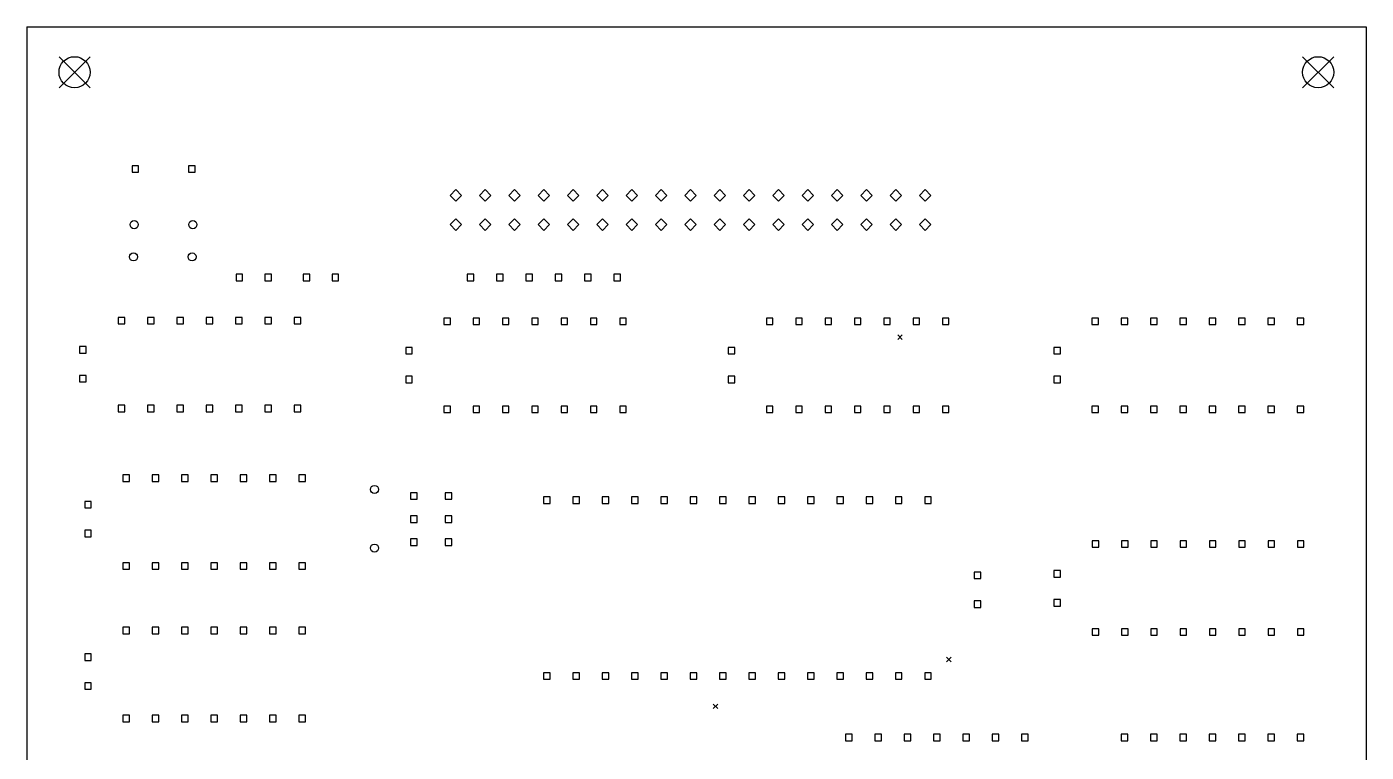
# Model space of a CAD drawing. Extents: x 98 to 216, y -166 to -40.
# Drawn here: x 100 to 216, y -102.9 to -40 of the extents above; entities that cross this region are included whole.
import ezdxf

# ---------------------------------------------------------------- set-up
doc = ezdxf.new("R2010")
doc.units = 0
doc.layers.add('BLACK', color=7, linetype='CONTINUOUS')

msp = doc.modelspace()

# ---------------------------------------------------------------- linework, layer by layer
at = {"layer": 'BLACK', "linetype": 'CONTINUOUS'}
for p, q in [((100, -40), (216, -40)), ((100, -40), (100, -135)), ((216, -40), (216, -135)), ((102.79, -42.592), (105.49, -45.292)), ((105.49, -42.592), (102.79, -45.292)), ((210.486, -42.592), (213.186, -45.292)), ((213.186, -42.592), (210.486, -45.292)), ((109.683, -52.0452), (109.117, -52.0452)), ((109.117, -52.0452), (109.117, -52.6108)), ((109.683, -52.6108), (109.683, -52.0452)), ((114.583, -52.0452), (114.017, -52.0452)), ((114.017, -52.0452), (114.017, -52.6108)), ((114.583, -52.6108), (114.583, -52.0452)), ((109.117, -52.6108), (109.683, -52.6108)), ((114.017, -52.6108), (114.583, -52.6108)), ((137.16, -54.11), (136.66, -54.61)), ((137.66, -54.61), (137.16, -54.11)), ((139.7, -54.11), (139.2, -54.61)), ((140.2, -54.61), (139.7, -54.11)), ((142.24, -54.11), (141.74, -54.61)), ((142.74, -54.61), (142.24, -54.11)), ((144.78, -54.11), (144.28, -54.61)), ((145.28, -54.61), (144.78, -54.11)), ((147.32, -54.11), (146.82, -54.61)), ((147.82, -54.61), (147.32, -54.11)), ((149.86, -54.11), (149.36, -54.61)), ((150.36, -54.61), (149.86, -54.11)), ((152.4, -54.11), (151.9, -54.61)), ((152.9, -54.61), (152.4, -54.11)), ((154.94, -54.11), (154.44, -54.61)), ((155.44, -54.61), (154.94, -54.11)), ((157.48, -54.11), (156.98, -54.61)), ((157.98, -54.61), (157.48, -54.11)), ((160.02, -54.11), (159.52, -54.61)), ((160.52, -54.61), (160.02, -54.11)), ((162.56, -54.11), (162.06, -54.61)), ((163.06, -54.61), (162.56, -54.11)), ((165.1, -54.11), (164.6, -54.61)), ((165.6, -54.61), (165.1, -54.11)), ((167.64, -54.11), (167.14, -54.61)), ((168.14, -54.61), (167.64, -54.11)), ((170.18, -54.11), (169.68, -54.61)), ((170.68, -54.61), (170.18, -54.11)), ((172.72, -54.11), (172.22, -54.61)), ((173.22, -54.61), (172.72, -54.11)), ((175.26, -54.11), (174.76, -54.61)), ((175.76, -54.61), (175.26, -54.11)), ((177.8, -54.11), (177.3, -54.61)), ((178.3, -54.61), (177.8, -54.11)), ((136.66, -54.61), (137.16, -55.11)), ((137.16, -55.11), (137.66, -54.61)), ((139.2, -54.61), (139.7, -55.11)), ((139.7, -55.11), (140.2, -54.61)), ((141.74, -54.61), (142.24, -55.11)), ((142.24, -55.11), (142.74, -54.61)), ((144.28, -54.61), (144.78, -55.11)), ((144.78, -55.11), (145.28, -54.61)), ((146.82, -54.61), (147.32, -55.11)), ((147.32, -55.11), (147.82, -54.61)), ((149.36, -54.61), (149.86, -55.11)), ((149.86, -55.11), (150.36, -54.61)), ((151.9, -54.61), (152.4, -55.11)), ((152.4, -55.11), (152.9, -54.61)), ((154.44, -54.61), (154.94, -55.11)), ((154.94, -55.11), (155.44, -54.61)), ((156.98, -54.61), (157.48, -55.11)), ((157.48, -55.11), (157.98, -54.61)), ((159.52, -54.61), (160.02, -55.11)), ((160.02, -55.11), (160.52, -54.61)), ((162.06, -54.61), (162.56, -55.11)), ((162.56, -55.11), (163.06, -54.61)), ((164.6, -54.61), (165.1, -55.11)), ((165.1, -55.11), (165.6, -54.61)), ((167.14, -54.61), (167.64, -55.11)), ((167.64, -55.11), (168.14, -54.61)), ((169.68, -54.61), (170.18, -55.11)), ((170.18, -55.11), (170.68, -54.61)), ((172.22, -54.61), (172.72, -55.11)), ((172.72, -55.11), (173.22, -54.61)), ((174.76, -54.61), (175.26, -55.11)), ((175.26, -55.11), (175.76, -54.61)), ((177.3, -54.61), (177.8, -55.11)), ((177.8, -55.11), (178.3, -54.61)), ((137.16, -56.65), (136.66, -57.15)), ((137.66, -57.15), (137.16, -56.65)), ((139.7, -56.65), (139.2, -57.15)), ((140.2, -57.15), (139.7, -56.65)), ((142.24, -56.65), (141.74, -57.15)), ((142.74, -57.15), (142.24, -56.65)), ((144.78, -56.65), (144.28, -57.15)), ((145.28, -57.15), (144.78, -56.65)), ((147.32, -56.65), (146.82, -57.15)), ((147.82, -57.15), (147.32, -56.65)), ((149.86, -56.65), (149.36, -57.15)), ((150.36, -57.15), (149.86, -56.65)), ((152.4, -56.65), (151.9, -57.15)), ((152.9, -57.15), (152.4, -56.65)), ((154.94, -56.65), (154.44, -57.15)), ((155.44, -57.15), (154.94, -56.65)), ((157.48, -56.65), (156.98, -57.15)), ((157.98, -57.15), (157.48, -56.65)), ((160.02, -56.65), (159.52, -57.15)), ((160.52, -57.15), (160.02, -56.65)), ((162.56, -56.65), (162.06, -57.15)), ((163.06, -57.15), (162.56, -56.65)), ((165.1, -56.65), (164.6, -57.15)), ((165.6, -57.15), (165.1, -56.65)), ((167.64, -56.65), (167.14, -57.15)), ((168.14, -57.15), (167.64, -56.65)), ((170.18, -56.65), (169.68, -57.15)), ((170.68, -57.15), (170.18, -56.65)), ((172.72, -56.65), (172.22, -57.15)), ((173.22, -57.15), (172.72, -56.65)), ((175.26, -56.65), (174.76, -57.15)), ((175.76, -57.15), (175.26, -56.65)), ((177.8, -56.65), (177.3, -57.15)), ((178.3, -57.15), (177.8, -56.65)), ((136.66, -57.15), (137.16, -57.65)), ((137.16, -57.65), (137.66, -57.15)), ((139.2, -57.15), (139.7, -57.65)), ((139.7, -57.65), (140.2, -57.15)), ((141.74, -57.15), (142.24, -57.65)), ((142.24, -57.65), (142.74, -57.15)), ((144.28, -57.15), (144.78, -57.65)), ((144.78, -57.65), (145.28, -57.15)), ((146.82, -57.15), (147.32, -57.65)), ((147.32, -57.65), (147.82, -57.15)), ((149.36, -57.15), (149.86, -57.65)), ((149.86, -57.65), (150.36, -57.15)), ((151.9, -57.15), (152.4, -57.65)), ((152.4, -57.65), (152.9, -57.15)), ((154.44, -57.15), (154.94, -57.65)), ((154.94, -57.65), (155.44, -57.15)), ((156.98, -57.15), (157.48, -57.65)), ((157.48, -57.65), (157.98, -57.15)), ((159.52, -57.15), (160.02, -57.65)), ((160.02, -57.65), (160.52, -57.15)), ((162.06, -57.15), (162.56, -57.65)), ((162.56, -57.65), (163.06, -57.15)), ((164.6, -57.15), (165.1, -57.65)), ((165.1, -57.65), (165.6, -57.15)), ((167.14, -57.15), (167.64, -57.65)), ((167.64, -57.65), (168.14, -57.15)), ((169.68, -57.15), (170.18, -57.65)), ((170.18, -57.65), (170.68, -57.15)), ((172.22, -57.15), (172.72, -57.65)), ((172.72, -57.65), (173.22, -57.15)), ((174.76, -57.15), (175.26, -57.65)), ((175.26, -57.65), (175.76, -57.15)), ((177.3, -57.15), (177.8, -57.65)), ((177.8, -57.65), (178.3, -57.15)), ((118.687, -61.4392), (118.121, -61.4392)), ((118.121, -61.4392), (118.121, -62.0048)), ((118.687, -62.0048), (118.687, -61.4392)), ((121.187, -61.4392), (120.621, -61.4392)), ((120.621, -61.4392), (120.621, -62.0048)), ((121.187, -62.0048), (121.187, -61.4392)), ((124.509, -61.4392), (123.943, -61.4392)), ((123.943, -61.4392), (123.943, -62.0048)), ((124.509, -62.0048), (124.509, -61.4392)), ((127.009, -61.4392), (126.443, -61.4392)), ((126.443, -61.4392), (126.443, -62.0048)), ((127.009, -62.0048), (127.009, -61.4392)), ((138.713, -61.4392), (138.147, -61.4392)), ((138.147, -61.4392), (138.147, -62.0048)), ((138.713, -62.0048), (138.713, -61.4392)), ((141.253, -61.4392), (140.687, -61.4392)), ((140.687, -61.4392), (140.687, -62.0048)), ((141.253, -62.0048), (141.253, -61.4392)), ((143.793, -61.4392), (143.227, -61.4392)), ((143.227, -61.4392), (143.227, -62.0048)), ((143.793, -62.0048), (143.793, -61.4392)), ((146.333, -61.4392), (145.767, -61.4392)), ((145.767, -61.4392), (145.767, -62.0048)), ((146.333, -62.0048), (146.333, -61.4392)), ((148.873, -61.4392), (148.307, -61.4392)), ((148.307, -61.4392), (148.307, -62.0048)), ((148.873, -62.0048), (148.873, -61.4392)), ((151.413, -61.4392), (150.847, -61.4392)), ((150.847, -61.4392), (150.847, -62.0048)), ((151.413, -62.0048), (151.413, -61.4392)), ((118.121, -62.0048), (118.687, -62.0048)), ((120.621, -62.0048), (121.187, -62.0048)), ((123.943, -62.0048), (124.509, -62.0048)), ((126.443, -62.0048), (127.009, -62.0048)), ((138.147, -62.0048), (138.713, -62.0048)), ((140.687, -62.0048), (141.253, -62.0048)), ((143.227, -62.0048), (143.793, -62.0048)), ((145.767, -62.0048), (146.333, -62.0048)), ((148.307, -62.0048), (148.873, -62.0048)), ((150.847, -62.0048), (151.413, -62.0048)), ((108.485, -65.1832), (107.919, -65.1832)), ((107.919, -65.1832), (107.919, -65.7488)), ((107.919, -65.7488), (108.485, -65.7488)), ((108.485, -65.7488), (108.485, -65.1832)), ((111.025, -65.1832), (110.459, -65.1832)), ((110.459, -65.1832), (110.459, -65.7488)), ((110.459, -65.7488), (111.025, -65.7488)), ((111.025, -65.7488), (111.025, -65.1832)), ((113.565, -65.1832), (112.999, -65.1832)), ((112.999, -65.1832), (112.999, -65.7488)), ((112.999, -65.7488), (113.565, -65.7488)), ((113.565, -65.7488), (113.565, -65.1832)), ((116.105, -65.1832), (115.539, -65.1832)), ((115.539, -65.1832), (115.539, -65.7488)), ((115.539, -65.7488), (116.105, -65.7488)), ((116.105, -65.7488), (116.105, -65.1832)), ((118.645, -65.1832), (118.079, -65.1832)), ((118.079, -65.1832), (118.079, -65.7488)), ((118.079, -65.7488), (118.645, -65.7488)), ((118.645, -65.7488), (118.645, -65.1832)), ((121.185, -65.1832), (120.619, -65.1832)), ((120.619, -65.1832), (120.619, -65.7488)), ((120.619, -65.7488), (121.185, -65.7488)), ((121.185, -65.7488), (121.185, -65.1832)), ((123.725, -65.1832), (123.159, -65.1832)), ((123.159, -65.1832), (123.159, -65.7488)), ((123.159, -65.7488), (123.725, -65.7488)), ((123.725, -65.7488), (123.725, -65.1832)), ((136.681, -65.2492), (136.115, -65.2492)), ((136.115, -65.2492), (136.115, -65.8148)), ((136.115, -65.8148), (136.681, -65.8148)), ((136.681, -65.8148), (136.681, -65.2492)), ((139.221, -65.2492), (138.655, -65.2492)), ((138.655, -65.2492), (138.655, -65.8148)), ((138.655, -65.8148), (139.221, -65.8148)), ((139.221, -65.8148), (139.221, -65.2492)), ((141.761, -65.2492), (141.195, -65.2492)), ((141.195, -65.2492), (141.195, -65.8148)), ((141.195, -65.8148), (141.761, -65.8148)), ((141.761, -65.8148), (141.761, -65.2492)), ((144.301, -65.2492), (143.735, -65.2492)), ((143.735, -65.2492), (143.735, -65.8148)), ((143.735, -65.8148), (144.301, -65.8148)), ((144.301, -65.8148), (144.301, -65.2492)), ((146.841, -65.2492), (146.275, -65.2492)), ((146.275, -65.2492), (146.275, -65.8148)), ((146.275, -65.8148), (146.841, -65.8148)), ((146.841, -65.8148), (146.841, -65.2492)), ((149.381, -65.2492), (148.815, -65.2492)), ((148.815, -65.2492), (148.815, -65.8148)), ((148.815, -65.8148), (149.381, -65.8148)), ((149.381, -65.8148), (149.381, -65.2492)), ((151.921, -65.2492), (151.355, -65.2492)), ((151.355, -65.2492), (151.355, -65.8148)), ((151.355, -65.8148), (151.921, -65.8148)), ((151.921, -65.8148), (151.921, -65.2492)), ((164.621, -65.2492), (164.055, -65.2492)), ((164.055, -65.2492), (164.055, -65.8148)), ((164.055, -65.8148), (164.621, -65.8148)), ((164.621, -65.8148), (164.621, -65.2492)), ((167.161, -65.2492), (166.595, -65.2492)), ((166.595, -65.2492), (166.595, -65.8148)), ((166.595, -65.8148), (167.161, -65.8148)), ((167.161, -65.8148), (167.161, -65.2492)), ((169.701, -65.2492), (169.135, -65.2492)), ((169.135, -65.2492), (169.135, -65.8148)), ((169.135, -65.8148), (169.701, -65.8148)), ((169.701, -65.8148), (169.701, -65.2492)), ((172.241, -65.2492), (171.675, -65.2492)), ((171.675, -65.2492), (171.675, -65.8148)), ((171.675, -65.8148), (172.241, -65.8148)), ((172.241, -65.8148), (172.241, -65.2492)), ((174.781, -65.2492), (174.215, -65.2492)), ((174.215, -65.2492), (174.215, -65.8148)), ((174.215, -65.8148), (174.781, -65.8148)), ((174.781, -65.8148), (174.781, -65.2492)), ((177.321, -65.2492), (176.755, -65.2492)), ((176.755, -65.2492), (176.755, -65.8148)), ((176.755, -65.8148), (177.321, -65.8148)), ((177.321, -65.8148), (177.321, -65.2492)), ((179.861, -65.2492), (179.295, -65.2492)), ((179.295, -65.2492), (179.295, -65.8148)), ((179.295, -65.8148), (179.861, -65.8148)), ((179.861, -65.8148), (179.861, -65.2492)), ((192.815, -65.2492), (192.249, -65.2492)), ((192.249, -65.2492), (192.249, -65.8148)), ((192.249, -65.8148), (192.815, -65.8148)), ((192.815, -65.8148), (192.815, -65.2492)), ((195.355, -65.2492), (194.789, -65.2492)), ((194.789, -65.2492), (194.789, -65.8148)), ((194.789, -65.8148), (195.355, -65.8148)), ((195.355, -65.8148), (195.355, -65.2492)), ((197.895, -65.2492), (197.329, -65.2492)), ((197.329, -65.2492), (197.329, -65.8148)), ((197.329, -65.8148), (197.895, -65.8148)), ((197.895, -65.8148), (197.895, -65.2492)), ((200.435, -65.2492), (199.869, -65.2492)), ((199.869, -65.2492), (199.869, -65.8148)), ((199.869, -65.8148), (200.435, -65.8148)), ((200.435, -65.8148), (200.435, -65.2492)), ((202.975, -65.2492), (202.409, -65.2492)), ((202.409, -65.2492), (202.409, -65.8148)), ((202.409, -65.8148), (202.975, -65.8148)), ((202.975, -65.8148), (202.975, -65.2492)), ((205.515, -65.2492), (204.949, -65.2492)), ((204.949, -65.2492), (204.949, -65.8148)), ((204.949, -65.8148), (205.515, -65.8148)), ((205.515, -65.8148), (205.515, -65.2492)), ((208.055, -65.2492), (207.489, -65.2492)), ((207.489, -65.2492), (207.489, -65.8148)), ((207.489, -65.8148), (208.055, -65.8148)), ((208.055, -65.8148), (208.055, -65.2492)), ((210.595, -65.2492), (210.029, -65.2492)), ((210.029, -65.2492), (210.029, -65.8148)), ((210.029, -65.8148), (210.595, -65.8148)), ((210.595, -65.8148), (210.595, -65.2492)), ((175.423, -66.6976), (175.823, -67.0976)), ((175.823, -66.6976), (175.423, -67.0976)), ((105.13, -67.7132), (104.564, -67.7132)), ((104.564, -67.7132), (104.564, -68.2788)), ((104.564, -68.2788), (105.13, -68.2788)), ((105.13, -68.2788), (105.13, -67.7132)), ((133.379, -67.7892), (132.813, -67.7892)), ((132.813, -67.7892), (132.813, -68.3548)), ((132.813, -68.3548), (133.379, -68.3548)), ((133.379, -68.3548), (133.379, -67.7892)), ((161.319, -67.7892), (160.753, -67.7892)), ((160.753, -67.7892), (160.753, -68.3548)), ((160.753, -68.3548), (161.319, -68.3548)), ((161.319, -68.3548), (161.319, -67.7892)), ((189.513, -67.7892), (188.947, -67.7892)), ((188.947, -67.7892), (188.947, -68.3548)), ((188.947, -68.3548), (189.513, -68.3548)), ((189.513, -68.3548), (189.513, -67.7892)), ((105.13, -70.2132), (104.564, -70.2132)), ((104.564, -70.2132), (104.564, -70.7788)), ((105.13, -70.7788), (105.13, -70.2132)), ((133.379, -70.2892), (132.813, -70.2892)), ((132.813, -70.2892), (132.813, -70.8548)), ((133.379, -70.8548), (133.379, -70.2892)), ((161.319, -70.2892), (160.753, -70.2892)), ((160.753, -70.2892), (160.753, -70.8548)), ((161.319, -70.8548), (161.319, -70.2892)), ((189.513, -70.2892), (188.947, -70.2892)), ((188.947, -70.2892), (188.947, -70.8548)), ((189.513, -70.8548), (189.513, -70.2892)), ((104.564, -70.7788), (105.13, -70.7788)), ((132.813, -70.8548), (133.379, -70.8548)), ((160.753, -70.8548), (161.319, -70.8548)), ((188.947, -70.8548), (189.513, -70.8548)), ((108.485, -72.8032), (107.919, -72.8032)), ((107.919, -72.8032), (107.919, -73.3688)), ((108.485, -73.3688), (108.485, -72.8032)), ((111.025, -72.8032), (110.459, -72.8032)), ((110.459, -72.8032), (110.459, -73.3688)), ((111.025, -73.3688), (111.025, -72.8032)), ((113.565, -72.8032), (112.999, -72.8032)), ((112.999, -72.8032), (112.999, -73.3688)), ((113.565, -73.3688), (113.565, -72.8032)), ((116.105, -72.8032), (115.539, -72.8032)), ((115.539, -72.8032), (115.539, -73.3688)), ((116.105, -73.3688), (116.105, -72.8032)), ((118.645, -72.8032), (118.079, -72.8032)), ((118.079, -72.8032), (118.079, -73.3688)), ((118.645, -73.3688), (118.645, -72.8032)), ((121.185, -72.8032), (120.619, -72.8032)), ((120.619, -72.8032), (120.619, -73.3688)), ((121.185, -73.3688), (121.185, -72.8032)), ((123.725, -72.8032), (123.159, -72.8032)), ((123.159, -72.8032), (123.159, -73.3688)), ((123.725, -73.3688), (123.725, -72.8032)), ((136.681, -72.8692), (136.115, -72.8692)), ((136.115, -72.8692), (136.115, -73.4348)), ((136.681, -73.4348), (136.681, -72.8692)), ((139.221, -72.8692), (138.655, -72.8692)), ((138.655, -72.8692), (138.655, -73.4348)), ((139.221, -73.4348), (139.221, -72.8692)), ((141.761, -72.8692), (141.195, -72.8692)), ((141.195, -72.8692), (141.195, -73.4348)), ((141.761, -73.4348), (141.761, -72.8692)), ((144.301, -72.8692), (143.735, -72.8692)), ((143.735, -72.8692), (143.735, -73.4348)), ((144.301, -73.4348), (144.301, -72.8692)), ((146.841, -72.8692), (146.275, -72.8692)), ((146.275, -72.8692), (146.275, -73.4348)), ((146.841, -73.4348), (146.841, -72.8692)), ((149.381, -72.8692), (148.815, -72.8692)), ((148.815, -72.8692), (148.815, -73.4348)), ((149.381, -73.4348), (149.381, -72.8692)), ((151.921, -72.8692), (151.355, -72.8692)), ((151.355, -72.8692), (151.355, -73.4348)), ((151.921, -73.4348), (151.921, -72.8692)), ((164.621, -72.8692), (164.055, -72.8692)), ((164.055, -72.8692), (164.055, -73.4348)), ((164.621, -73.4348), (164.621, -72.8692)), ((167.161, -72.8692), (166.595, -72.8692)), ((166.595, -72.8692), (166.595, -73.4348)), ((167.161, -73.4348), (167.161, -72.8692)), ((169.701, -72.8692), (169.135, -72.8692)), ((169.135, -72.8692), (169.135, -73.4348)), ((169.701, -73.4348), (169.701, -72.8692)), ((172.241, -72.8692), (171.675, -72.8692)), ((171.675, -72.8692), (171.675, -73.4348)), ((172.241, -73.4348), (172.241, -72.8692)), ((174.781, -72.8692), (174.215, -72.8692)), ((174.215, -72.8692), (174.215, -73.4348)), ((174.781, -73.4348), (174.781, -72.8692)), ((177.321, -72.8692), (176.755, -72.8692)), ((176.755, -72.8692), (176.755, -73.4348)), ((177.321, -73.4348), (177.321, -72.8692)), ((179.861, -72.8692), (179.295, -72.8692)), ((179.295, -72.8692), (179.295, -73.4348)), ((179.861, -73.4348), (179.861, -72.8692)), ((192.815, -72.8692), (192.249, -72.8692)), ((192.249, -72.8692), (192.249, -73.4348)), ((192.815, -73.4348), (192.815, -72.8692)), ((195.355, -72.8692), (194.789, -72.8692)), ((194.789, -72.8692), (194.789, -73.4348)), ((195.355, -73.4348), (195.355, -72.8692)), ((197.895, -72.8692), (197.329, -72.8692)), ((197.329, -72.8692), (197.329, -73.4348)), ((197.895, -73.4348), (197.895, -72.8692)), ((200.435, -72.8692), (199.869, -72.8692)), ((199.869, -72.8692), (199.869, -73.4348)), ((200.435, -73.4348), (200.435, -72.8692)), ((202.975, -72.8692), (202.409, -72.8692)), ((202.409, -72.8692), (202.409, -73.4348)), ((202.975, -73.4348), (202.975, -72.8692)), ((205.515, -72.8692), (204.949, -72.8692)), ((204.949, -72.8692), (204.949, -73.4348)), ((205.515, -73.4348), (205.515, -72.8692)), ((208.055, -72.8692), (207.489, -72.8692)), ((207.489, -72.8692), (207.489, -73.4348)), ((208.055, -73.4348), (208.055, -72.8692)), ((210.595, -72.8692), (210.029, -72.8692)), ((210.029, -72.8692), (210.029, -73.4348)), ((210.595, -73.4348), (210.595, -72.8692)), ((107.919, -73.3688), (108.485, -73.3688)), ((110.459, -73.3688), (111.025, -73.3688)), ((112.999, -73.3688), (113.565, -73.3688)), ((115.539, -73.3688), (116.105, -73.3688)), ((118.079, -73.3688), (118.645, -73.3688)), ((120.619, -73.3688), (121.185, -73.3688)), ((123.159, -73.3688), (123.725, -73.3688)), ((136.115, -73.4348), (136.681, -73.4348)), ((138.655, -73.4348), (139.221, -73.4348)), ((141.195, -73.4348), (141.761, -73.4348)), ((143.735, -73.4348), (144.301, -73.4348)), ((146.275, -73.4348), (146.841, -73.4348)), ((148.815, -73.4348), (149.381, -73.4348)), ((151.355, -73.4348), (151.921, -73.4348)), ((164.055, -73.4348), (164.621, -73.4348)), ((166.595, -73.4348), (167.161, -73.4348)), ((169.135, -73.4348), (169.701, -73.4348)), ((171.675, -73.4348), (172.241, -73.4348)), ((174.215, -73.4348), (174.781, -73.4348)), ((176.755, -73.4348), (177.321, -73.4348)), ((179.295, -73.4348), (179.861, -73.4348)), ((192.249, -73.4348), (192.815, -73.4348)), ((194.789, -73.4348), (195.355, -73.4348)), ((197.329, -73.4348), (197.895, -73.4348)), ((199.869, -73.4348), (200.435, -73.4348)), ((202.409, -73.4348), (202.975, -73.4348)), ((204.949, -73.4348), (205.515, -73.4348)), ((207.489, -73.4348), (208.055, -73.4348)), ((210.029, -73.4348), (210.595, -73.4348)), ((108.885, -78.8312), (108.319, -78.8312)), ((108.319, -78.8312), (108.319, -79.3968)), ((108.885, -79.3968), (108.885, -78.8312)), ((111.425, -78.8312), (110.859, -78.8312)), ((110.859, -78.8312), (110.859, -79.3968)), ((111.425, -79.3968), (111.425, -78.8312)), ((113.965, -78.8312), (113.399, -78.8312)), ((113.399, -78.8312), (113.399, -79.3968)), ((113.965, -79.3968), (113.965, -78.8312)), ((116.505, -78.8312), (115.939, -78.8312)), ((115.939, -78.8312), (115.939, -79.3968)), ((116.505, -79.3968), (116.505, -78.8312)), ((119.045, -78.8312), (118.479, -78.8312)), ((118.479, -78.8312), (118.479, -79.3968)), ((119.045, -79.3968), (119.045, -78.8312)), ((121.585, -78.8312), (121.019, -78.8312)), ((121.019, -78.8312), (121.019, -79.3968)), ((121.585, -79.3968), (121.585, -78.8312)), ((124.125, -78.8312), (123.559, -78.8312)), ((123.559, -78.8312), (123.559, -79.3968)), ((124.125, -79.3968), (124.125, -78.8312)), ((108.319, -79.3968), (108.885, -79.3968)), ((110.859, -79.3968), (111.425, -79.3968)), ((113.399, -79.3968), (113.965, -79.3968)), ((115.939, -79.3968), (116.505, -79.3968)), ((118.479, -79.3968), (119.045, -79.3968)), ((121.019, -79.3968), (121.585, -79.3968)), ((123.559, -79.3968), (124.125, -79.3968)), ((105.583, -81.1372), (105.017, -81.1372)), ((105.017, -81.1372), (105.017, -81.7028)), ((105.583, -81.7028), (105.583, -81.1372)), ((133.797, -80.3852), (133.231, -80.3852)), ((133.231, -80.3852), (133.231, -80.9508)), ((133.231, -80.9508), (133.797, -80.9508)), ((133.797, -80.9508), (133.797, -80.3852)), ((136.797, -80.3852), (136.231, -80.3852)), ((136.231, -80.3852), (136.231, -80.9508)), ((136.231, -80.9508), (136.797, -80.9508)), ((136.797, -80.9508), (136.797, -80.3852)), ((145.317, -80.7432), (144.751, -80.7432)), ((144.751, -80.7432), (144.751, -81.3088)), ((145.317, -81.3088), (145.317, -80.7432)), ((147.857, -80.7432), (147.291, -80.7432)), ((147.291, -80.7432), (147.291, -81.3088)), ((147.857, -81.3088), (147.857, -80.7432)), ((150.397, -80.7432), (149.831, -80.7432)), ((149.831, -80.7432), (149.831, -81.3088)), ((150.397, -81.3088), (150.397, -80.7432)), ((152.937, -80.7432), (152.371, -80.7432)), ((152.371, -80.7432), (152.371, -81.3088)), ((152.937, -81.3088), (152.937, -80.7432)), ((155.477, -80.7432), (154.911, -80.7432)), ((154.911, -80.7432), (154.911, -81.3088)), ((155.477, -81.3088), (155.477, -80.7432)), ((158.017, -80.7432), (157.451, -80.7432)), ((157.451, -80.7432), (157.451, -81.3088)), ((158.017, -81.3088), (158.017, -80.7432)), ((160.557, -80.7432), (159.991, -80.7432)), ((159.991, -80.7432), (159.991, -81.3088)), ((160.557, -81.3088), (160.557, -80.7432)), ((163.097, -80.7432), (162.531, -80.7432)), ((162.531, -80.7432), (162.531, -81.3088)), ((163.097, -81.3088), (163.097, -80.7432)), ((165.637, -80.7432), (165.071, -80.7432)), ((165.071, -80.7432), (165.071, -81.3088)), ((165.637, -81.3088), (165.637, -80.7432)), ((168.177, -80.7432), (167.611, -80.7432)), ((167.611, -80.7432), (167.611, -81.3088)), ((168.177, -81.3088), (168.177, -80.7432)), ((170.717, -80.7432), (170.151, -80.7432)), ((170.151, -80.7432), (170.151, -81.3088)), ((170.717, -81.3088), (170.717, -80.7432)), ((173.257, -80.7432), (172.691, -80.7432)), ((172.691, -80.7432), (172.691, -81.3088)), ((173.257, -81.3088), (173.257, -80.7432)), ((175.797, -80.7432), (175.231, -80.7432)), ((175.231, -80.7432), (175.231, -81.3088)), ((175.797, -81.3088), (175.797, -80.7432)), ((178.337, -80.7432), (177.771, -80.7432)), ((177.771, -80.7432), (177.771, -81.3088)), ((178.337, -81.3088), (178.337, -80.7432)), ((105.017, -81.7028), (105.583, -81.7028)), ((144.751, -81.3088), (145.317, -81.3088)), ((147.291, -81.3088), (147.857, -81.3088)), ((149.831, -81.3088), (150.397, -81.3088)), ((152.371, -81.3088), (152.937, -81.3088)), ((154.911, -81.3088), (155.477, -81.3088)), ((157.451, -81.3088), (158.017, -81.3088)), ((159.991, -81.3088), (160.557, -81.3088)), ((162.531, -81.3088), (163.097, -81.3088)), ((165.071, -81.3088), (165.637, -81.3088)), ((167.611, -81.3088), (168.177, -81.3088)), ((170.151, -81.3088), (170.717, -81.3088)), ((172.691, -81.3088), (173.257, -81.3088)), ((175.231, -81.3088), (175.797, -81.3088)), ((177.771, -81.3088), (178.337, -81.3088)), ((133.797, -82.3852), (133.231, -82.3852)), ((133.231, -82.3852), (133.231, -82.9508)), ((133.231, -82.9508), (133.797, -82.9508)), ((133.797, -82.9508), (133.797, -82.3852)), ((136.797, -82.3852), (136.231, -82.3852)), ((136.231, -82.3852), (136.231, -82.9508)), ((136.231, -82.9508), (136.797, -82.9508)), ((136.797, -82.9508), (136.797, -82.3852)), ((105.583, -83.6372), (105.017, -83.6372)), ((105.017, -83.6372), (105.017, -84.2028)), ((105.017, -84.2028), (105.583, -84.2028)), ((105.583, -84.2028), (105.583, -83.6372)), ((133.797, -84.3852), (133.231, -84.3852)), ((133.231, -84.3852), (133.231, -84.9508)), ((133.797, -84.9508), (133.797, -84.3852)), ((136.797, -84.3852), (136.231, -84.3852)), ((136.231, -84.3852), (136.231, -84.9508)), ((136.797, -84.9508), (136.797, -84.3852)), ((192.83, -84.5432), (192.264, -84.5432)), ((192.264, -84.5432), (192.264, -85.1088)), ((192.83, -85.1088), (192.83, -84.5432)), ((195.37, -84.5432), (194.804, -84.5432)), ((194.804, -84.5432), (194.804, -85.1088)), ((195.37, -85.1088), (195.37, -84.5432)), ((197.91, -84.5432), (197.344, -84.5432)), ((197.344, -84.5432), (197.344, -85.1088)), ((197.91, -85.1088), (197.91, -84.5432)), ((200.45, -84.5432), (199.884, -84.5432)), ((199.884, -84.5432), (199.884, -85.1088)), ((200.45, -85.1088), (200.45, -84.5432)), ((202.99, -84.5432), (202.424, -84.5432)), ((202.424, -84.5432), (202.424, -85.1088)), ((202.99, -85.1088), (202.99, -84.5432)), ((205.53, -84.5432), (204.964, -84.5432)), ((204.964, -84.5432), (204.964, -85.1088)), ((205.53, -85.1088), (205.53, -84.5432)), ((208.07, -84.5432), (207.504, -84.5432)), ((207.504, -84.5432), (207.504, -85.1088)), ((208.07, -85.1088), (208.07, -84.5432)), ((210.61, -84.5432), (210.044, -84.5432)), ((210.044, -84.5432), (210.044, -85.1088)), ((210.61, -85.1088), (210.61, -84.5432)), ((133.231, -84.9508), (133.797, -84.9508)), ((136.231, -84.9508), (136.797, -84.9508)), ((192.264, -85.1088), (192.83, -85.1088)), ((194.804, -85.1088), (195.37, -85.1088)), ((197.344, -85.1088), (197.91, -85.1088)), ((199.884, -85.1088), (200.45, -85.1088)), ((202.424, -85.1088), (202.99, -85.1088)), ((204.964, -85.1088), (205.53, -85.1088)), ((207.504, -85.1088), (208.07, -85.1088)), ((210.044, -85.1088), (210.61, -85.1088)), ((108.885, -86.4512), (108.319, -86.4512)), ((108.319, -86.4512), (108.319, -87.0168)), ((108.885, -87.0168), (108.885, -86.4512)), ((111.425, -86.4512), (110.859, -86.4512)), ((110.859, -86.4512), (110.859, -87.0168)), ((111.425, -87.0168), (111.425, -86.4512)), ((113.965, -86.4512), (113.399, -86.4512)), ((113.399, -86.4512), (113.399, -87.0168)), ((113.965, -87.0168), (113.965, -86.4512)), ((116.505, -86.4512), (115.939, -86.4512)), ((115.939, -86.4512), (115.939, -87.0168)), ((116.505, -87.0168), (116.505, -86.4512)), ((119.045, -86.4512), (118.479, -86.4512)), ((118.479, -86.4512), (118.479, -87.0168)), ((119.045, -87.0168), (119.045, -86.4512)), ((121.585, -86.4512), (121.019, -86.4512)), ((121.019, -86.4512), (121.019, -87.0168)), ((121.585, -87.0168), (121.585, -86.4512)), ((124.125, -86.4512), (123.559, -86.4512)), ((123.559, -86.4512), (123.559, -87.0168)), ((124.125, -87.0168), (124.125, -86.4512)), ((108.319, -87.0168), (108.885, -87.0168)), ((110.859, -87.0168), (111.425, -87.0168)), ((113.399, -87.0168), (113.965, -87.0168)), ((115.939, -87.0168), (116.505, -87.0168)), ((118.479, -87.0168), (119.045, -87.0168)), ((121.019, -87.0168), (121.585, -87.0168)), ((123.559, -87.0168), (124.125, -87.0168)), ((182.617, -87.2532), (182.051, -87.2532)), ((182.051, -87.2532), (182.051, -87.8188)), ((182.051, -87.8188), (182.617, -87.8188)), ((182.617, -87.8188), (182.617, -87.2532)), ((189.513, -87.1332), (188.947, -87.1332)), ((188.947, -87.1332), (188.947, -87.6988)), ((188.947, -87.6988), (189.513, -87.6988)), ((189.513, -87.6988), (189.513, -87.1332)), ((182.617, -89.7532), (182.051, -89.7532)), ((182.051, -89.7532), (182.051, -90.3188)), ((182.051, -90.3188), (182.617, -90.3188)), ((182.617, -90.3188), (182.617, -89.7532)), ((189.513, -89.6332), (188.947, -89.6332)), ((188.947, -89.6332), (188.947, -90.1988)), ((188.947, -90.1988), (189.513, -90.1988)), ((189.513, -90.1988), (189.513, -89.6332)), ((108.885, -92.0392), (108.319, -92.0392)), ((108.319, -92.0392), (108.319, -92.6048)), ((108.319, -92.6048), (108.885, -92.6048)), ((108.885, -92.6048), (108.885, -92.0392)), ((111.425, -92.0392), (110.859, -92.0392)), ((110.859, -92.0392), (110.859, -92.6048)), ((110.859, -92.6048), (111.425, -92.6048)), ((111.425, -92.6048), (111.425, -92.0392)), ((113.965, -92.0392), (113.399, -92.0392)), ((113.399, -92.0392), (113.399, -92.6048)), ((113.399, -92.6048), (113.965, -92.6048)), ((113.965, -92.6048), (113.965, -92.0392)), ((116.505, -92.0392), (115.939, -92.0392)), ((115.939, -92.0392), (115.939, -92.6048)), ((115.939, -92.6048), (116.505, -92.6048)), ((116.505, -92.6048), (116.505, -92.0392)), ((119.045, -92.0392), (118.479, -92.0392)), ((118.479, -92.0392), (118.479, -92.6048)), ((118.479, -92.6048), (119.045, -92.6048)), ((119.045, -92.6048), (119.045, -92.0392)), ((121.585, -92.0392), (121.019, -92.0392)), ((121.019, -92.0392), (121.019, -92.6048)), ((121.019, -92.6048), (121.585, -92.6048)), ((121.585, -92.6048), (121.585, -92.0392)), ((124.125, -92.0392), (123.559, -92.0392)), ((123.559, -92.0392), (123.559, -92.6048)), ((123.559, -92.6048), (124.125, -92.6048)), ((124.125, -92.6048), (124.125, -92.0392)), ((192.83, -92.1632), (192.264, -92.1632)), ((192.264, -92.1632), (192.264, -92.7288)), ((192.264, -92.7288), (192.83, -92.7288)), ((192.83, -92.7288), (192.83, -92.1632)), ((195.37, -92.1632), (194.804, -92.1632)), ((194.804, -92.1632), (194.804, -92.7288)), ((194.804, -92.7288), (195.37, -92.7288)), ((195.37, -92.7288), (195.37, -92.1632)), ((197.91, -92.1632), (197.344, -92.1632)), ((197.344, -92.1632), (197.344, -92.7288)), ((197.344, -92.7288), (197.91, -92.7288)), ((197.91, -92.7288), (197.91, -92.1632)), ((200.45, -92.1632), (199.884, -92.1632)), ((199.884, -92.1632), (199.884, -92.7288)), ((199.884, -92.7288), (200.45, -92.7288)), ((200.45, -92.7288), (200.45, -92.1632)), ((202.99, -92.1632), (202.424, -92.1632)), ((202.424, -92.1632), (202.424, -92.7288)), ((202.424, -92.7288), (202.99, -92.7288)), ((202.99, -92.7288), (202.99, -92.1632)), ((205.53, -92.1632), (204.964, -92.1632)), ((204.964, -92.1632), (204.964, -92.7288)), ((204.964, -92.7288), (205.53, -92.7288)), ((205.53, -92.7288), (205.53, -92.1632)), ((208.07, -92.1632), (207.504, -92.1632)), ((207.504, -92.1632), (207.504, -92.7288)), ((207.504, -92.7288), (208.07, -92.7288)), ((208.07, -92.7288), (208.07, -92.1632)), ((210.61, -92.1632), (210.044, -92.1632)), ((210.044, -92.1632), (210.044, -92.7288)), ((210.044, -92.7288), (210.61, -92.7288)), ((210.61, -92.7288), (210.61, -92.1632)), ((105.583, -94.3452), (105.017, -94.3452)), ((105.017, -94.3452), (105.017, -94.9108)), ((105.017, -94.9108), (105.583, -94.9108)), ((105.583, -94.9108), (105.583, -94.3452)), ((179.655, -94.6249), (180.055, -95.0249)), ((180.055, -94.6249), (179.655, -95.0249)), ((145.317, -95.9832), (144.751, -95.9832)), ((144.751, -95.9832), (144.751, -96.5488)), ((145.317, -96.5488), (145.317, -95.9832)), ((147.857, -95.9832), (147.291, -95.9832)), ((147.291, -95.9832), (147.291, -96.5488)), ((147.857, -96.5488), (147.857, -95.9832)), ((150.397, -95.9832), (149.831, -95.9832)), ((149.831, -95.9832), (149.831, -96.5488)), ((150.397, -96.5488), (150.397, -95.9832)), ((152.937, -95.9832), (152.371, -95.9832)), ((152.371, -95.9832), (152.371, -96.5488)), ((152.937, -96.5488), (152.937, -95.9832)), ((155.477, -95.9832), (154.911, -95.9832)), ((154.911, -95.9832), (154.911, -96.5488)), ((155.477, -96.5488), (155.477, -95.9832)), ((158.017, -95.9832), (157.451, -95.9832)), ((157.451, -95.9832), (157.451, -96.5488)), ((158.017, -96.5488), (158.017, -95.9832)), ((160.557, -95.9832), (159.991, -95.9832)), ((159.991, -95.9832), (159.991, -96.5488)), ((160.557, -96.5488), (160.557, -95.9832)), ((163.097, -95.9832), (162.531, -95.9832)), ((162.531, -95.9832), (162.531, -96.5488)), ((163.097, -96.5488), (163.097, -95.9832)), ((165.637, -95.9832), (165.071, -95.9832)), ((165.071, -95.9832), (165.071, -96.5488)), ((165.637, -96.5488), (165.637, -95.9832)), ((168.177, -95.9832), (167.611, -95.9832)), ((167.611, -95.9832), (167.611, -96.5488)), ((168.177, -96.5488), (168.177, -95.9832)), ((170.717, -95.9832), (170.151, -95.9832)), ((170.151, -95.9832), (170.151, -96.5488)), ((170.717, -96.5488), (170.717, -95.9832)), ((173.257, -95.9832), (172.691, -95.9832)), ((172.691, -95.9832), (172.691, -96.5488)), ((173.257, -96.5488), (173.257, -95.9832)), ((175.797, -95.9832), (175.231, -95.9832)), ((175.231, -95.9832), (175.231, -96.5488)), ((175.797, -96.5488), (175.797, -95.9832)), ((178.337, -95.9832), (177.771, -95.9832)), ((177.771, -95.9832), (177.771, -96.5488)), ((178.337, -96.5488), (178.337, -95.9832)), ((105.583, -96.8452), (105.017, -96.8452)), ((105.017, -96.8452), (105.017, -97.4108)), ((105.017, -97.4108), (105.583, -97.4108)), ((105.583, -97.4108), (105.583, -96.8452)), ((144.751, -96.5488), (145.317, -96.5488)), ((147.291, -96.5488), (147.857, -96.5488)), ((149.831, -96.5488), (150.397, -96.5488)), ((152.371, -96.5488), (152.937, -96.5488)), ((154.911, -96.5488), (155.477, -96.5488)), ((157.451, -96.5488), (158.017, -96.5488)), ((159.991, -96.5488), (160.557, -96.5488)), ((162.531, -96.5488), (163.097, -96.5488)), ((165.071, -96.5488), (165.637, -96.5488)), ((167.611, -96.5488), (168.177, -96.5488)), ((170.151, -96.5488), (170.717, -96.5488)), ((172.691, -96.5488), (173.257, -96.5488)), ((175.231, -96.5488), (175.797, -96.5488)), ((177.771, -96.5488), (178.337, -96.5488)), ((108.885, -99.6592), (108.319, -99.6592)), ((108.319, -99.6592), (108.319, -100.225)), ((108.885, -100.225), (108.885, -99.6592)), ((111.425, -99.6592), (110.859, -99.6592)), ((110.859, -99.6592), (110.859, -100.225)), ((111.425, -100.225), (111.425, -99.6592)), ((113.965, -99.6592), (113.399, -99.6592)), ((113.399, -99.6592), (113.399, -100.225)), ((113.965, -100.225), (113.965, -99.6592)), ((116.505, -99.6592), (115.939, -99.6592)), ((115.939, -99.6592), (115.939, -100.225)), ((116.505, -100.225), (116.505, -99.6592)), ((119.045, -99.6592), (118.479, -99.6592)), ((118.479, -99.6592), (118.479, -100.225)), ((119.045, -100.225), (119.045, -99.6592)), ((121.585, -99.6592), (121.019, -99.6592)), ((121.019, -99.6592), (121.019, -100.225)), ((121.585, -100.225), (121.585, -99.6592)), ((124.125, -99.6592), (123.559, -99.6592)), ((123.559, -99.6592), (123.559, -100.225)), ((124.125, -100.225), (124.125, -99.6592)), ((159.439, -98.694), (159.839, -99.094)), ((159.839, -98.694), (159.439, -99.094)), ((108.319, -100.225), (108.885, -100.225)), ((110.859, -100.225), (111.425, -100.225)), ((113.399, -100.225), (113.965, -100.225)), ((115.939, -100.225), (116.505, -100.225)), ((118.479, -100.225), (119.045, -100.225)), ((121.019, -100.225), (121.585, -100.225)), ((123.559, -100.225), (124.125, -100.225)), ((171.474, -101.307), (170.908, -101.307)), ((170.908, -101.307), (170.908, -101.873)), ((170.908, -101.873), (171.474, -101.873)), ((171.474, -101.873), (171.474, -101.307)), ((174.014, -101.307), (173.448, -101.307)), ((173.448, -101.307), (173.448, -101.873)), ((173.448, -101.873), (174.014, -101.873)), ((174.014, -101.873), (174.014, -101.307)), ((176.554, -101.307), (175.988, -101.307)), ((175.988, -101.307), (175.988, -101.873)), ((175.988, -101.873), (176.554, -101.873)), ((176.554, -101.873), (176.554, -101.307)), ((179.094, -101.307), (178.528, -101.307)), ((178.528, -101.307), (178.528, -101.873)), ((178.528, -101.873), (179.094, -101.873)), ((179.094, -101.873), (179.094, -101.307)), ((181.634, -101.307), (181.068, -101.307)), ((181.068, -101.307), (181.068, -101.873)), ((181.068, -101.873), (181.634, -101.873)), ((181.634, -101.873), (181.634, -101.307)), ((184.174, -101.307), (183.608, -101.307)), ((183.608, -101.307), (183.608, -101.873)), ((183.608, -101.873), (184.174, -101.873)), ((184.174, -101.873), (184.174, -101.307)), ((186.714, -101.307), (186.148, -101.307)), ((186.148, -101.307), (186.148, -101.873)), ((186.148, -101.873), (186.714, -101.873)), ((186.714, -101.873), (186.714, -101.307)), ((195.355, -101.317), (194.789, -101.317)), ((194.789, -101.317), (194.789, -101.883)), ((194.789, -101.883), (195.355, -101.883)), ((195.355, -101.883), (195.355, -101.317)), ((197.895, -101.317), (197.329, -101.317)), ((197.329, -101.317), (197.329, -101.883)), ((197.329, -101.883), (197.895, -101.883)), ((197.895, -101.883), (197.895, -101.317)), ((200.435, -101.317), (199.869, -101.317)), ((199.869, -101.317), (199.869, -101.883)), ((199.869, -101.883), (200.435, -101.883)), ((200.435, -101.883), (200.435, -101.317)), ((202.975, -101.317), (202.409, -101.317)), ((202.409, -101.317), (202.409, -101.883)), ((202.409, -101.883), (202.975, -101.883)), ((202.975, -101.883), (202.975, -101.317)), ((205.515, -101.317), (204.949, -101.317)), ((204.949, -101.317), (204.949, -101.883)), ((204.949, -101.883), (205.515, -101.883)), ((205.515, -101.883), (205.515, -101.317)), ((208.055, -101.317), (207.489, -101.317)), ((207.489, -101.317), (207.489, -101.883)), ((207.489, -101.883), (208.055, -101.883)), ((208.055, -101.883), (208.055, -101.317)), ((210.595, -101.317), (210.029, -101.317)), ((210.029, -101.317), (210.029, -101.883)), ((210.029, -101.883), (210.595, -101.883)), ((210.595, -101.883), (210.595, -101.317))]:
    msp.add_line(p, q, dxfattribs=at)
at = {"layer": 'BLACK'}
for centre, radius in [((104.14, -43.942), 1.35), ((211.836, -43.942), 1.35), ((109.3, -57.15), 0.35), ((114.38, -57.15), 0.35), ((109.24, -59.944), 0.35), ((114.32, -59.944), 0.35), ((130.114, -80.098), 0.35), ((130.114, -85.178), 0.35)]:
    msp.add_circle(centre, radius, dxfattribs=at)

doc.saveas('drawing.dxf')
